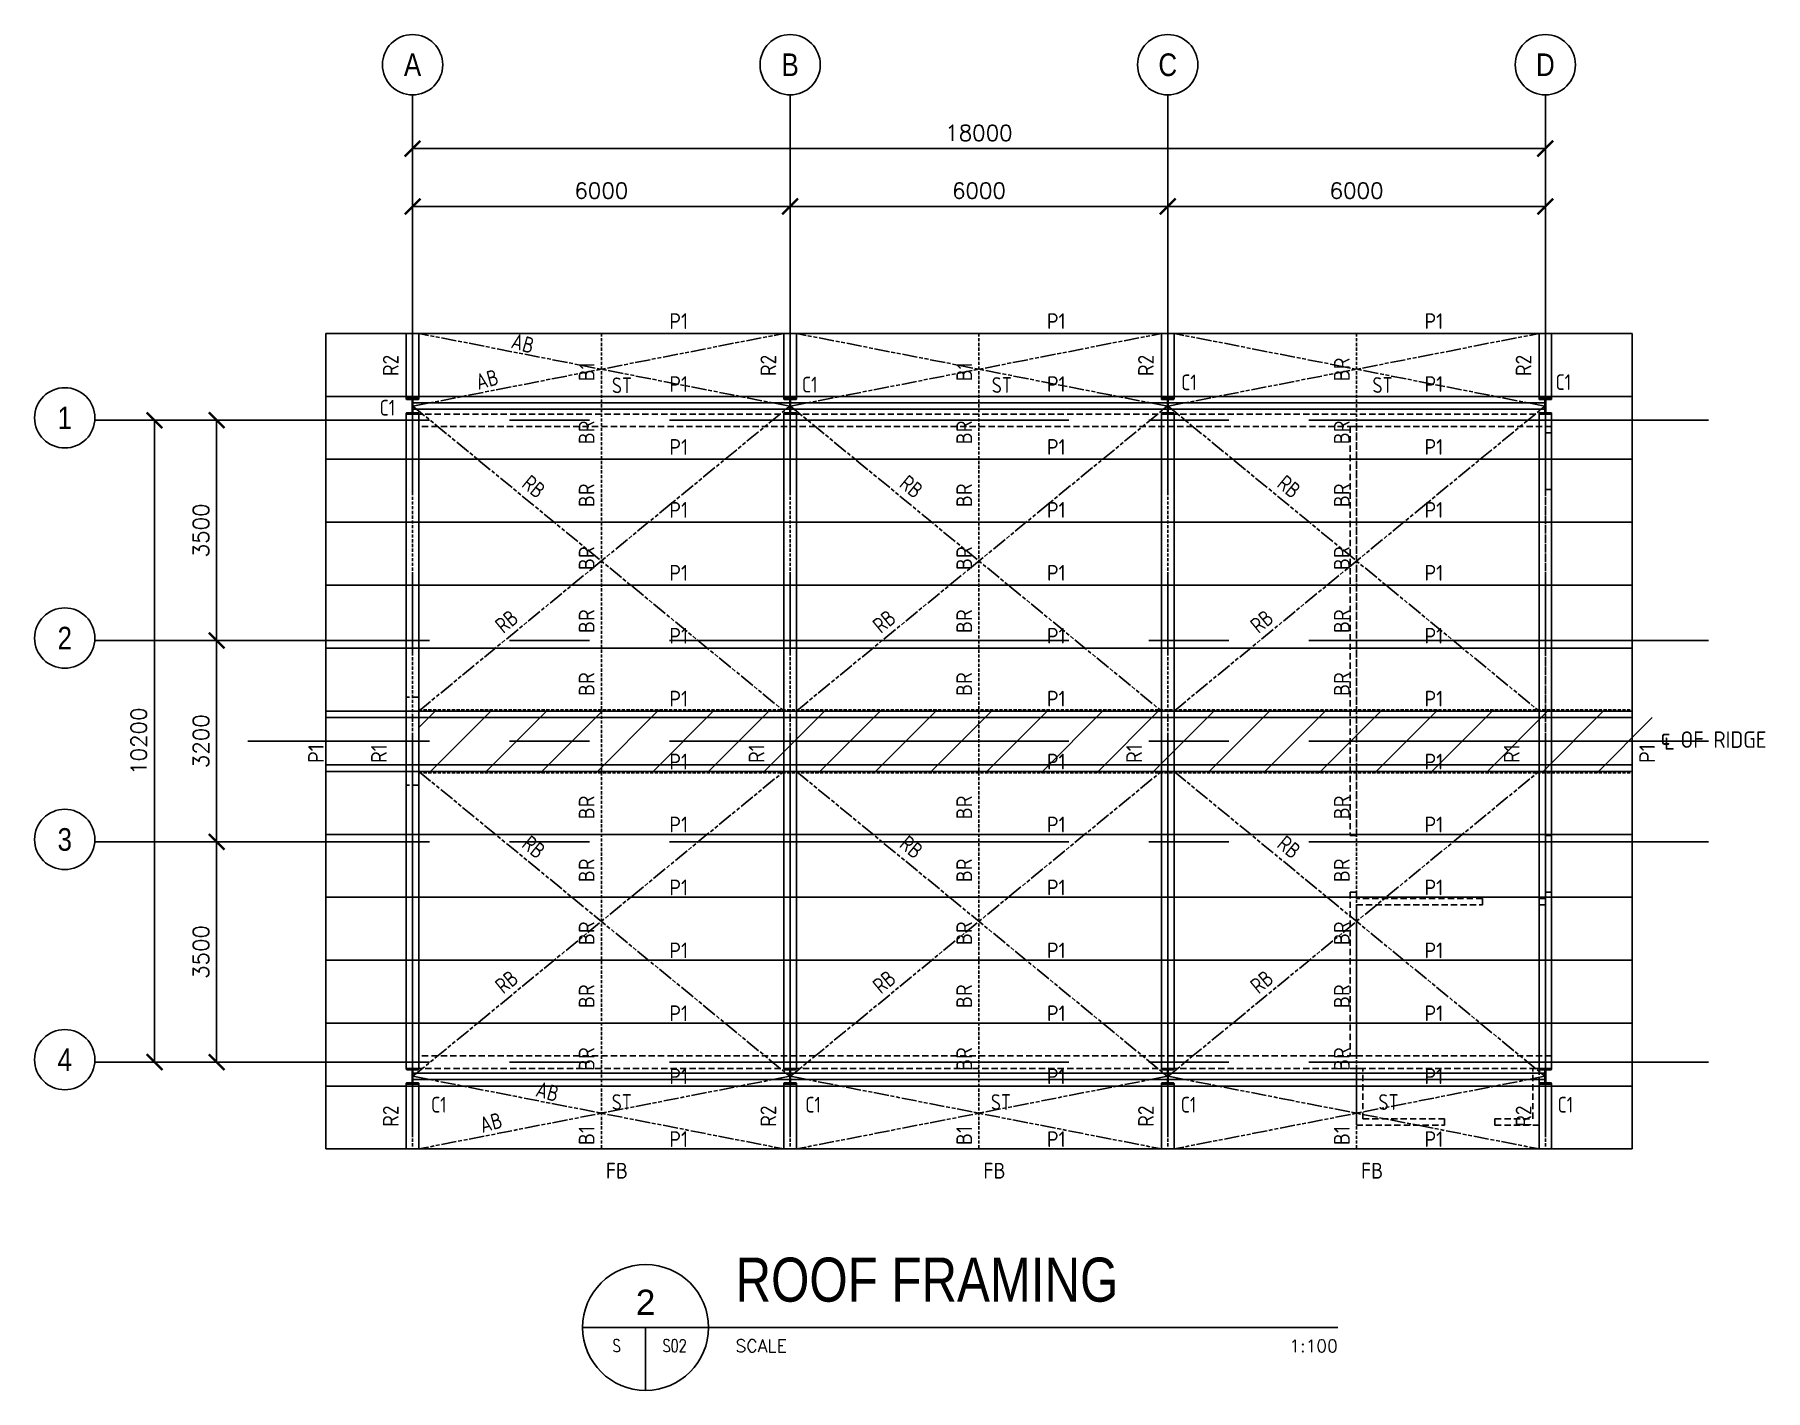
# Model space of a CAD drawing. Header units: millimetres. Extents: x -427046 to -302732, y -48485 to 25407.
# Drawn here: x -383162 to -355661, y 3775 to 25321 of the extents above; entities that cross this region are included whole.
import ezdxf
from ezdxf.enums import TextEntityAlignment as Align

# ---------------------------------------------------------------- set-up
doc = ezdxf.new("R2010")
doc.units = ezdxf.units.MM
doc.header["$LTSCALE"] = 200
doc.header["$MEASUREMENT"] = 0
for name, pattern in [('ACAD_ISO09W100', [45, 24, -3, 6, -3, 6, -3]), ('CONTINOUS', [0]), ('HIDDEN', [0.375, 0.25, -0.125]), ('X-Grid-Warehouse$0$CENTER', [50.8, 31.75, -6.35, 6.35, -6.35])]:
    doc.linetypes.add(name, pattern=pattern)
for name, color, linetype in [('1201S pln footng GFL$0$02TX0100---', 2, 'Continuous'), ('A-DETL-02', 4, 'HIDDEN'), ('A-TITL', 2, 'Continuous'), ('A-TITL-TEXT', 3, 'Continuous'), ('A-TITL-TEXT-03', 3, 'Continuous'), ('A-TXT', 2, 'Continuous'), ('A-WALL', 8, 'Continuous'), ('X-Grid-Warehouse$0$7-9$0$A-GRID-BBLE', 9, 'Continuous'), ('X-Grid-Warehouse$0$A-ANNO-DIMS', 1, 'Continuous'), ('X-Grid-Warehouse$0$A-COLS', 5, 'Continuous'), ('X-Grid-Warehouse$0$A-GRID', 9, 'X-Grid-Warehouse$0$CENTER')]:
    doc.layers.add(name, color=color, linetype=linetype)
doc.styles.add('1201S pln footng', font='isocp.shx')
doc.styles.add('RC-ANNO-AR-W080', font='arial.ttf', dxfattribs={"width": 0.8})
doc.styles.add('RC-ANNO-AR-W100', font='arial.ttf')
doc.styles.add('RC-ANNO-SI-W075', font='simplex.shx', dxfattribs={"width": 0.75})
doc.styles.add('RC-ANNO-SI-W100', font='simplex.shx')
doc.styles.add('ST-ISOCP', font='isocp.shx')
doc.styles.add('X-Grid-Warehouse$0$7-9$0$12TH FLOOR COL$0$GRID', font='ARIALN.TTF')
doc.styles.add('X-Grid-Warehouse$0$RC-ANNO-RO-W100', font='romans.shx')
doc.dimstyles.new('X-Grid-Warehouse$0$RC-DIMS-0100', dxfattribs={"dimscale": 100, "dimtxt": 2.5, "dimasz": 2.5, "dimexe": 1.25, "dimexo": 0.625, "dimgap": 1.25, "dimtad": 1, "dimdec": 0, "dimdsep": 46, "dimtxsty": 'X-Grid-Warehouse$0$RC-ANNO-RO-W100', "dimblk": 'X-Grid-Warehouse$0$_ARCHTICK', "dimcen": 2.5, "dimclrd": 1, "dimclre": 1, "dimclrt": 2, "dimadec": 0, "dimazin": 0, "dimtfac": 1, "dimtdec": 0, "dimtmove": 0, "dimatfit": 3, "dimldrblk": 'X-Grid-Warehouse$0$_None', "dimfxl": 0, "dimtzin": 0, "dimlwd": -1, "dimarcsym": 0})

# ---------------------------------------------------------------- blocks, each defined once
blk = doc.blocks.new('X-Grid-Warehouse$0$_ARCHTICK')
at = {"color": 0, "linetype": 'ByBlock', "const_width": 0.15}
blk.add_lwpolyline([(-0.5, -0.5), (0.5, 0.5)], dxfattribs=at)
blk = doc.blocks.new('*D41')
at = {"layer": 'defpoints', "color": 0}
for p in [(-377157, 24363), (-371157, 24363), (-371157, 22590)]:
    blk.add_point(p, dxfattribs=at)
at = {"layer": 'X-Grid-Warehouse$0$A-ANNO-DIMS', "color": 1, "lineweight": -2}
for p, q in [((-377157, 24301), (-377157, 22465)), ((-371157, 24301), (-371157, 22465))]:
    blk.add_line(p, q, dxfattribs=at)
at = {"layer": 'X-Grid-Warehouse$0$A-ANNO-DIMS', "color": 1}
blk.add_line((-377157, 22590), (-371157, 22590), dxfattribs=at)
at = {"layer": 'X-Grid-Warehouse$0$A-ANNO-DIMS', "color": 1, "xscale": 250, "yscale": 250, "zscale": 250, "rotation": 180}
blk.add_blockref('X-Grid-Warehouse$0$_ARCHTICK', (-377157, 22590), dxfattribs=at)
at = {"layer": 'X-Grid-Warehouse$0$A-ANNO-DIMS', "color": 1, "xscale": 250, "yscale": 250, "zscale": 250}
blk.add_blockref('X-Grid-Warehouse$0$_ARCHTICK', (-371157, 22590), dxfattribs=at)
at = {"layer": 'X-Grid-Warehouse$0$A-ANNO-DIMS', "color": 2, "insert": (-374157, 22840), "char_height": 250, "attachment_point": 5, "style": 'X-Grid-Warehouse$0$RC-ANNO-RO-W100'}
blk.add_mtext('6000', dxfattribs=at)
blk = doc.blocks.new('X-Grid-Warehouse$0$_None')
blk = doc.blocks.new('*D42')
at = {"layer": 'defpoints', "color": 0}
for p in [(-371157, 24363), (-365157, 24363), (-365157, 22590)]:
    blk.add_point(p, dxfattribs=at)
at = {"layer": 'X-Grid-Warehouse$0$A-ANNO-DIMS', "color": 1, "lineweight": -2}
for p, q in [((-371157, 24301), (-371157, 22465)), ((-365157, 24301), (-365157, 22465))]:
    blk.add_line(p, q, dxfattribs=at)
at = {"layer": 'X-Grid-Warehouse$0$A-ANNO-DIMS', "color": 1}
blk.add_line((-371157, 22590), (-365157, 22590), dxfattribs=at)
at = {"layer": 'X-Grid-Warehouse$0$A-ANNO-DIMS', "color": 1, "xscale": 250, "yscale": 250, "zscale": 250, "rotation": 180}
blk.add_blockref('X-Grid-Warehouse$0$_ARCHTICK', (-371157, 22590), dxfattribs=at)
at = {"layer": 'X-Grid-Warehouse$0$A-ANNO-DIMS', "color": 1, "xscale": 250, "yscale": 250, "zscale": 250}
blk.add_blockref('X-Grid-Warehouse$0$_ARCHTICK', (-365157, 22590), dxfattribs=at)
at = {"layer": 'X-Grid-Warehouse$0$A-ANNO-DIMS', "color": 2, "insert": (-368157, 22840), "char_height": 250, "attachment_point": 5, "style": 'X-Grid-Warehouse$0$RC-ANNO-RO-W100'}
blk.add_mtext('6000', dxfattribs=at)
blk = doc.blocks.new('*D43')
at = {"layer": 'defpoints', "color": 0}
for p in [(-377157, 24363), (-359157, 24363), (-359157, 23509)]:
    blk.add_point(p, dxfattribs=at)
at = {"layer": 'X-Grid-Warehouse$0$A-ANNO-DIMS', "color": 1, "lineweight": -2}
for p, q in [((-377157, 24301), (-377157, 23384)), ((-359157, 24301), (-359157, 23384))]:
    blk.add_line(p, q, dxfattribs=at)
at = {"layer": 'X-Grid-Warehouse$0$A-ANNO-DIMS', "color": 1}
blk.add_line((-377157, 23509), (-359157, 23509), dxfattribs=at)
at = {"layer": 'X-Grid-Warehouse$0$A-ANNO-DIMS', "color": 1, "xscale": 250, "yscale": 250, "zscale": 250, "rotation": 180}
blk.add_blockref('X-Grid-Warehouse$0$_ARCHTICK', (-377157, 23509), dxfattribs=at)
at = {"layer": 'X-Grid-Warehouse$0$A-ANNO-DIMS', "color": 1, "xscale": 250, "yscale": 250, "zscale": 250}
blk.add_blockref('X-Grid-Warehouse$0$_ARCHTICK', (-359157, 23509), dxfattribs=at)
at = {"layer": 'X-Grid-Warehouse$0$A-ANNO-DIMS', "color": 2, "insert": (-368157, 23759), "char_height": 250, "attachment_point": 5, "style": 'X-Grid-Warehouse$0$RC-ANNO-RO-W100'}
blk.add_mtext('18000', dxfattribs=at)
blk = doc.blocks.new('X-Grid-Warehouse$0$7-9$0$12TH FLOOR COL$0$GRID MODULE')
at = {"color": 8, "linetype": 'Continuous'}
blk.add_circle((0, 0), 600, dxfattribs=at)
at = {"color": 6, "style": 'X-Grid-Warehouse$0$7-9$0$12TH FLOOR COL$0$GRID'}
blk.add_attdef('GRID_TEXT_VERTICAL', text='', height=450, dxfattribs=at).set_placement((0, 0), align=Align.MIDDLE_CENTER)
blk = doc.blocks.new('*D46')
at = {"layer": 'defpoints', "color": 0}
for p in [(-382204, 19192), (-382204, 15692), (-380270, 15692)]:
    blk.add_point(p, dxfattribs=at)
at = {"layer": 'X-Grid-Warehouse$0$A-ANNO-DIMS', "color": 1, "lineweight": -2}
for p, q in [((-382142, 19192), (-380145, 19192)), ((-382142, 15692), (-380145, 15692))]:
    blk.add_line(p, q, dxfattribs=at)
at = {"layer": 'X-Grid-Warehouse$0$A-ANNO-DIMS', "color": 1}
blk.add_line((-380270, 19192), (-380270, 15692), dxfattribs=at)
at = {"layer": 'X-Grid-Warehouse$0$A-ANNO-DIMS', "color": 1, "xscale": 250, "yscale": 250, "zscale": 250}
for p, rotation in [((-380270, 19192), 90), ((-380270, 15692), 270)]:
    blk.add_blockref('X-Grid-Warehouse$0$_ARCHTICK', p, dxfattribs=dict(at, rotation=rotation))
at = {"layer": 'X-Grid-Warehouse$0$A-ANNO-DIMS', "color": 2, "insert": (-380520, 17442), "char_height": 250, "attachment_point": 5, "rotation": 90, "style": 'X-Grid-Warehouse$0$RC-ANNO-RO-W100'}
blk.add_mtext('3500', dxfattribs=at)
blk = doc.blocks.new('*D44')
at = {"layer": 'defpoints', "color": 0}
for p in [(-382204, 15692), (-380270, 15692), (-382204, 12492)]:
    blk.add_point(p, dxfattribs=at)
at = {"layer": 'X-Grid-Warehouse$0$A-ANNO-DIMS', "color": 1, "lineweight": -2}
for p, q in [((-382142, 15692), (-380145, 15692)), ((-382142, 12492), (-380145, 12492))]:
    blk.add_line(p, q, dxfattribs=at)
at = {"layer": 'X-Grid-Warehouse$0$A-ANNO-DIMS', "color": 1}
blk.add_line((-380270, 12492), (-380270, 15692), dxfattribs=at)
at = {"layer": 'X-Grid-Warehouse$0$A-ANNO-DIMS', "color": 1, "xscale": 250, "yscale": 250, "zscale": 250}
for p, rotation in [((-380270, 15692), 90), ((-380270, 12492), 270)]:
    blk.add_blockref('X-Grid-Warehouse$0$_ARCHTICK', p, dxfattribs=dict(at, rotation=rotation))
at = {"layer": 'X-Grid-Warehouse$0$A-ANNO-DIMS', "color": 2, "insert": (-380520, 14092), "char_height": 250, "attachment_point": 5, "rotation": 90, "style": 'X-Grid-Warehouse$0$RC-ANNO-RO-W100'}
blk.add_mtext('3200', dxfattribs=at)
blk = doc.blocks.new('*D45')
at = {"layer": 'defpoints', "color": 0}
for p in [(-382204, 19192), (-381257, 19192), (-382204, 8992)]:
    blk.add_point(p, dxfattribs=at)
at = {"layer": 'X-Grid-Warehouse$0$A-ANNO-DIMS', "color": 1, "lineweight": -2}
for p, q in [((-382142, 19192), (-381132, 19192)), ((-382142, 8992), (-381132, 8992))]:
    blk.add_line(p, q, dxfattribs=at)
at = {"layer": 'X-Grid-Warehouse$0$A-ANNO-DIMS', "color": 1}
blk.add_line((-381257, 8992), (-381257, 19192), dxfattribs=at)
at = {"layer": 'X-Grid-Warehouse$0$A-ANNO-DIMS', "color": 1, "xscale": 250, "yscale": 250, "zscale": 250}
for p, rotation in [((-381257, 19192), 90), ((-381257, 8992), 270)]:
    blk.add_blockref('X-Grid-Warehouse$0$_ARCHTICK', p, dxfattribs=dict(at, rotation=rotation))
at = {"layer": 'X-Grid-Warehouse$0$A-ANNO-DIMS', "color": 2, "insert": (-381507, 14092), "char_height": 250, "attachment_point": 5, "rotation": 90, "style": 'X-Grid-Warehouse$0$RC-ANNO-RO-W100'}
blk.add_mtext('10200', dxfattribs=at)
blk = doc.blocks.new('*D39')
at = {"layer": 'defpoints', "color": 0}
for p in [(-365157, 24363), (-359157, 24363), (-365157, 22590)]:
    blk.add_point(p, dxfattribs=at)
at = {"layer": 'X-Grid-Warehouse$0$A-ANNO-DIMS', "color": 1, "lineweight": -2}
for p, q in [((-365157, 24301), (-365157, 22465)), ((-359157, 24301), (-359157, 22465))]:
    blk.add_line(p, q, dxfattribs=at)
at = {"layer": 'X-Grid-Warehouse$0$A-ANNO-DIMS', "color": 1}
blk.add_line((-359157, 22590), (-365157, 22590), dxfattribs=at)
at = {"layer": 'X-Grid-Warehouse$0$A-ANNO-DIMS', "color": 1, "xscale": 250, "yscale": 250, "zscale": 250, "rotation": 180}
blk.add_blockref('X-Grid-Warehouse$0$_ARCHTICK', (-365157, 22590), dxfattribs=at)
at = {"layer": 'X-Grid-Warehouse$0$A-ANNO-DIMS', "color": 1, "xscale": 250, "yscale": 250, "zscale": 250}
blk.add_blockref('X-Grid-Warehouse$0$_ARCHTICK', (-359157, 22590), dxfattribs=at)
at = {"layer": 'X-Grid-Warehouse$0$A-ANNO-DIMS', "color": 2, "insert": (-362157, 22840), "char_height": 250, "attachment_point": 5, "style": 'X-Grid-Warehouse$0$RC-ANNO-RO-W100'}
blk.add_mtext('6000', dxfattribs=at)
blk = doc.blocks.new('*D40')
at = {"layer": 'defpoints', "color": 0}
for p in [(-382204, 12492), (-382204, 8992), (-380270, 8992)]:
    blk.add_point(p, dxfattribs=at)
at = {"layer": 'X-Grid-Warehouse$0$A-ANNO-DIMS', "color": 1, "lineweight": -2}
for p, q in [((-382142, 12492), (-380145, 12492)), ((-382142, 8992), (-380145, 8992))]:
    blk.add_line(p, q, dxfattribs=at)
at = {"layer": 'X-Grid-Warehouse$0$A-ANNO-DIMS', "color": 1}
blk.add_line((-380270, 12492), (-380270, 8992), dxfattribs=at)
at = {"layer": 'X-Grid-Warehouse$0$A-ANNO-DIMS', "color": 1, "xscale": 250, "yscale": 250, "zscale": 250}
for p, rotation in [((-380270, 12492), 90), ((-380270, 8992), 270)]:
    blk.add_blockref('X-Grid-Warehouse$0$_ARCHTICK', p, dxfattribs=dict(at, rotation=rotation))
at = {"layer": 'X-Grid-Warehouse$0$A-ANNO-DIMS', "color": 2, "insert": (-380520, 10742), "char_height": 250, "attachment_point": 5, "rotation": 90, "style": 'X-Grid-Warehouse$0$RC-ANNO-RO-W100'}
blk.add_mtext('3500', dxfattribs=at)
blk = doc.blocks.new('ANNO-DWGTTL-0001-01')
at = {"color": 1}
for p, q in [((-10, 0), (110, 0)), ((0, 0), (0, -10))]:
    blk.add_line(p, q, dxfattribs=at)
at = {"layer": 'A-TITL'}
blk.add_circle((0, 0), 10, dxfattribs=at)
at = {"color": 3, "style": 'RC-ANNO-SI-W075', "width": 0.75}
for tag, p in [('SOURCE_SHEET_NO', (-4.61, -2.89)), ('DRAWING_SHEET_NO', (4.61, -2.89))]:
    blk.add_attdef(tag, text='', height=2, dxfattribs=at).set_placement(p, align=Align.MIDDLE_CENTER)
at = {"layer": 'A-TITL-TEXT', "color": 3, "insert": (14.29, -1.92), "char_height": 2, "width": 13.6957, "attachment_point": 1, "style": 'RC-ANNO-SI-W100'}
blk.add_mtext('SCALE', dxfattribs=at)
at = {"layer": 'A-TITL-TEXT', "style": 'RC-ANNO-AR-W080', "width": 0.8}
blk.add_attdef('DRAWING_TITLE', text='', height=7, dxfattribs=at).set_placement((14.29, 2), align=Align.BOTTOM_LEFT)
at = {"layer": 'A-TITL-TEXT', "style": 'RC-ANNO-AR-W100'}
blk.add_attdef('DRAWING_NO', text='', height=4, dxfattribs=at).set_placement((0, 4), align=Align.MIDDLE_CENTER)
at = {"layer": 'A-TITL-TEXT', "color": 3, "style": 'RC-ANNO-SI-W100'}
blk.add_attdef('DRAWING_SCALE', text='', height=2, dxfattribs=at).set_placement((110, -4.54), align=Align.BOTTOM_RIGHT)

msp = doc.modelspace()

# ---------------------------------------------------------------- hatches: boundary and pattern name
at = {"layer": 'A-WALL', "linetype": 'HIDDEN'}
h = msp.add_hatch(dxfattribs=at)
h.set_pattern_fill('ANSI31', color=256, scale=5000)
h.set_pattern_definition([(45, (49184.23, 308854.4), (-441.94174, 441.94174), [])])
h.paths.add_polyline_path([(-357457, 13592), (-357457, 14592), (-377057, 14592), (-377057, 13592)])

# ---------------------------------------------------------------- linework, layer by layer
at = {"color": 2}
for p, q in [((-378537, 20572), (-357777, 20572)), ((-378537, 20572), (-378537, 7612)), ((-357777, 20572), (-357777, 7612)), ((-378537, 19572), (-357777, 19572)), ((-378537, 18572), (-357777, 18572)), ((-378537, 17572), (-357777, 17572)), ((-378537, 15572), (-357777, 15572)), ((-378537, 14572), (-357777, 14572)), ((-378537, 14467), (-357777, 14467)), ((-378537, 13717), (-357777, 13717)), ((-378537, 13612), (-357777, 13612)), ((-378537, 12612), (-357777, 12612)), ((-378537, 11612), (-357777, 11612)), ((-378537, 10612), (-357777, 10612)), ((-378537, 9612), (-357777, 9612)), ((-378537, 8612), (-357777, 8612)), ((-378537, 7612), (-357777, 7612))]:
    msp.add_line(p, q, dxfattribs=at)
at = {"color": 6, "linetype": 'ACAD_ISO09W100', "ltscale": 0.05}
for p, q in [((-377151, 19417), (-371257, 20572)), ((-371163, 19417), (-377057, 20572)), ((-371151, 19417), (-365257, 20572)), ((-365163, 19417), (-371057, 20572)), ((-365151, 19417), (-359257, 20572)), ((-359163, 19417), (-365057, 20572)), ((-377151, 19417), (-371257, 14572)), ((-377057, 14572), (-371163, 19417)), ((-371151, 19417), (-365257, 14572)), ((-371057, 14572), (-365163, 19417)), ((-365151, 19417), (-359257, 14572)), ((-365057, 14572), (-359163, 19417)), ((-377151, 8767), (-371257, 13612)), ((-377057, 13612), (-371163, 8767)), ((-371151, 8767), (-365257, 13612)), ((-371057, 13612), (-365163, 8767)), ((-365151, 8767), (-359257, 13612)), ((-365057, 13612), (-359163, 8767)), ((-377151, 8767), (-371257, 7612)), ((-371163, 8767), (-377057, 7612)), ((-371151, 8767), (-365257, 7612)), ((-365163, 8767), (-371057, 7612)), ((-365151, 8767), (-359257, 7612)), ((-359163, 8767), (-365057, 7612))]:
    msp.add_line(p, q, dxfattribs=at)
at = {"layer": '1201S pln footng GFL$0$02TX0100---'}
msp.add_line((-378537, 16572), (-357777, 16572), dxfattribs=at)
at = {"layer": 'A-DETL-02', "color": 1, "linetype": 'HIDDEN'}
for p, q in [((-377157, 19542), (-377157, 20572)), ((-374157, 20572), (-374157, 7612)), ((-368157, 20572), (-368157, 7612)), ((-362157, 20572), (-362157, 7612)), ((-377157, 19252), (-377157, 7612)), ((-371157, 19252), (-371157, 7612)), ((-365157, 19252), (-365157, 7612)), ((-359157, 19252), (-359157, 7612)), ((-377057, 14592), (-357777, 14592)), ((-377057, 13592), (-357777, 13592))]:
    msp.add_line(p, q, dxfattribs=at)
at = {"layer": 'A-DETL-02', "linetype": 'CONTINOUS'}
for points in [[(-377257, 20572), (-377057, 20572), (-377057, 19542), (-377257, 19542)], [(-371257, 20572), (-371057, 20572), (-371057, 19542), (-371257, 19542)], [(-365257, 20572), (-365057, 20572), (-365057, 19542), (-365257, 19542)], [(-359257, 20572), (-359057, 20572), (-359057, 19542), (-359257, 19542)], [(-377151, 19367), (-371163, 19367), (-371163, 19467), (-377151, 19467)], [(-365163, 19367), (-371151, 19367), (-371151, 19467), (-365163, 19467)], [(-365151, 19367), (-359163, 19367), (-359163, 19467), (-365151, 19467)], [(-377151, 8817), (-371163, 8817), (-371163, 8717), (-377151, 8717)], [(-365163, 8817), (-371151, 8817), (-371151, 8717), (-365163, 8717)], [(-365151, 8817), (-359163, 8817), (-359163, 8717), (-365151, 8717)], [(-377257, 7612), (-377057, 7612), (-377057, 8642), (-377257, 8642)], [(-371257, 7612), (-371057, 7612), (-371057, 8642), (-371257, 8642)], [(-365257, 7612), (-365057, 7612), (-365057, 8642), (-365257, 8642)], [(-359257, 7612), (-359057, 7612), (-359057, 8642), (-359257, 8642)]]:
    msp.add_lwpolyline(points, close=True, dxfattribs=at)
at = {"layer": 'A-DETL-02', "color": 4, "linetype": 'CONTINOUS'}
for points in [[(-377257, 8892), (-377057, 8892), (-377057, 19292), (-377257, 19292)], [(-371257, 8892), (-371057, 8892), (-371057, 19292), (-371257, 19292)], [(-365257, 8892), (-365057, 8892), (-365057, 19292), (-365257, 19292)], [(-359257, 8892), (-359057, 8892), (-359057, 19292), (-359257, 19292)]]:
    msp.add_lwpolyline(points, close=True, dxfattribs=at)
at = {"layer": 'A-WALL', "linetype": 'HIDDEN', "ltscale": 2}
for points in [[(-377257, 19292), (-359057, 19292), (-359057, 19092), (-377057, 19092), (-377057, 14792), (-377257, 14792)], [(-362157, 19092), (-362257, 19092), (-362257, 12592), (-362157, 12592)], [(-359057, 18092), (-359157, 18092), (-359157, 12592), (-359057, 12592)], [(-377257, 8892), (-359057, 8892), (-359057, 9092), (-377057, 9092), (-377057, 13392), (-377257, 13392)], [(-362157, 11692), (-362257, 11692), (-362257, 9092), (-362157, 9092), (-362157, 11492), (-360157, 11492), (-360157, 11592), (-362157, 11592)], [(-359057, 11692), (-359157, 11692), (-359157, 11592), (-359257, 11592), (-359257, 11492), (-359157, 11492), (-359157, 9092), (-359057, 9092)], [(-360757, 8092), (-362057, 8092), (-362057, 8892), (-362157, 8892), (-362157, 7992), (-360757, 7992)], [(-359257, 7992), (-359957, 7992), (-359957, 8092), (-359357, 8092), (-359357, 8892), (-359257, 8892)]]:
    msp.add_lwpolyline(points, close=True, dxfattribs=at)
at = {"layer": 'A-WALL'}
msp.add_lwpolyline([(-359057, 19092), (-359157, 19092), (-359157, 18992), (-359057, 18992)], close=True, dxfattribs=at)
at = {"layer": 'X-Grid-Warehouse$0$A-COLS', "ltscale": 0.005}
for points in [[(-377157, 19292), (-377257, 19292), (-377257, 19302, -0.4142136), (-377247, 19312), (-377218.1, 19312), (-377172, 19312, 0.2049774), (-377163, 19322), (-377163, 19392), (-377163, 19512, 0.2049774), (-377172, 19522), (-377218.1, 19522), (-377247, 19522, -0.4142136), (-377257, 19532), (-377257, 19542), (-377157, 19542), (-377057, 19542), (-377057, 19532, -0.4142136), (-377067, 19522), (-377095.9, 19522), (-377142, 19522, 0.2049774), (-377151, 19512), (-377151, 19392), (-377151, 19322, 0.2049774), (-377142, 19312), (-377095.9, 19312), (-377067, 19312, -0.4142136), (-377057, 19302), (-377057, 19292)], [(-371157, 19292), (-371257, 19292), (-371257, 19302, -0.4142136), (-371247, 19312), (-371218.1, 19312), (-371172, 19312, 0.2049774), (-371163, 19322), (-371163, 19392), (-371163, 19512, 0.2049774), (-371172, 19522), (-371218.1, 19522), (-371247, 19522, -0.4142136), (-371257, 19532), (-371257, 19542), (-371157, 19542), (-371057, 19542), (-371057, 19532, -0.4142136), (-371067, 19522), (-371095.9, 19522), (-371142, 19522, 0.2049774), (-371151, 19512), (-371151, 19392), (-371151, 19322, 0.2049774), (-371142, 19312), (-371095.9, 19312), (-371067, 19312, -0.4142136), (-371057, 19302), (-371057, 19292)], [(-365157, 19292), (-365257, 19292), (-365257, 19302, -0.4142136), (-365247, 19312), (-365218.1, 19312), (-365172, 19312, 0.2049774), (-365163, 19322), (-365163, 19392), (-365163, 19512, 0.2049774), (-365172, 19522), (-365218.1, 19522), (-365247, 19522, -0.4142136), (-365257, 19532), (-365257, 19542), (-365157, 19542), (-365057, 19542), (-365057, 19532, -0.4142136), (-365067, 19522), (-365095.9, 19522), (-365142, 19522, 0.2049774), (-365151, 19512), (-365151, 19392), (-365151, 19322, 0.2049774), (-365142, 19312), (-365095.9, 19312), (-365067, 19312, -0.4142136), (-365057, 19302), (-365057, 19292)], [(-359157, 19292), (-359257, 19292), (-359257, 19302, -0.4142136), (-359247, 19312), (-359218.1, 19312), (-359172, 19312, 0.2049774), (-359163, 19322), (-359163, 19392), (-359163, 19512, 0.2049774), (-359172, 19522), (-359218.1, 19522), (-359247, 19522, -0.4142136), (-359257, 19532), (-359257, 19542), (-359157, 19542), (-359057, 19542), (-359057, 19532, -0.4142136), (-359067, 19522), (-359095.9, 19522), (-359142, 19522, 0.2049774), (-359151, 19512), (-359151, 19392), (-359151, 19322, 0.2049774), (-359142, 19312), (-359095.9, 19312), (-359067, 19312, -0.4142136), (-359057, 19302), (-359057, 19292)], [(-377157, 8892), (-377257, 8892), (-377257, 8882, 0.4142136), (-377247, 8872), (-377218.1, 8872), (-377172, 8872, -0.2049774), (-377163, 8862), (-377163, 8792), (-377163, 8672, -0.2049774), (-377172, 8662), (-377218.1, 8662), (-377247, 8662, 0.4142136), (-377257, 8652), (-377257, 8642), (-377157, 8642), (-377057, 8642), (-377057, 8652, 0.4142136), (-377067, 8662), (-377095.9, 8662), (-377142, 8662, -0.2049774), (-377151, 8672), (-377151, 8792), (-377151, 8862, -0.2049774), (-377142, 8872), (-377095.9, 8872), (-377067, 8872, 0.4142136), (-377057, 8882), (-377057, 8892)], [(-371157, 8892), (-371257, 8892), (-371257, 8882, 0.4142136), (-371247, 8872), (-371218.1, 8872), (-371172, 8872, -0.2049774), (-371163, 8862), (-371163, 8792), (-371163, 8672, -0.2049774), (-371172, 8662), (-371218.1, 8662), (-371247, 8662, 0.4142136), (-371257, 8652), (-371257, 8642), (-371157, 8642), (-371057, 8642), (-371057, 8652, 0.4142136), (-371067, 8662), (-371095.9, 8662), (-371142, 8662, -0.2049774), (-371151, 8672), (-371151, 8792), (-371151, 8862, -0.2049774), (-371142, 8872), (-371095.9, 8872), (-371067, 8872, 0.4142136), (-371057, 8882), (-371057, 8892)], [(-365157, 8892), (-365257, 8892), (-365257, 8882, 0.4142136), (-365247, 8872), (-365218.1, 8872), (-365172, 8872, -0.2049774), (-365163, 8862), (-365163, 8792), (-365163, 8672, -0.2049774), (-365172, 8662), (-365218.1, 8662), (-365247, 8662, 0.4142136), (-365257, 8652), (-365257, 8642), (-365157, 8642), (-365057, 8642), (-365057, 8652, 0.4142136), (-365067, 8662), (-365095.9, 8662), (-365142, 8662, -0.2049774), (-365151, 8672), (-365151, 8792), (-365151, 8862, -0.2049774), (-365142, 8872), (-365095.9, 8872), (-365067, 8872, 0.4142136), (-365057, 8882), (-365057, 8892)], [(-359157, 8892), (-359257, 8892), (-359257, 8882, 0.4142136), (-359247, 8872), (-359218.1, 8872), (-359172, 8872, -0.2049774), (-359163, 8862), (-359163, 8792), (-359163, 8672, -0.2049774), (-359172, 8662), (-359218.1, 8662), (-359247, 8662, 0.4142136), (-359257, 8652), (-359257, 8642), (-359157, 8642), (-359057, 8642), (-359057, 8652, 0.4142136), (-359067, 8662), (-359095.9, 8662), (-359142, 8662, -0.2049774), (-359151, 8672), (-359151, 8792), (-359151, 8862, -0.2049774), (-359142, 8872), (-359095.9, 8872), (-359067, 8872, 0.4142136), (-359057, 8882), (-359057, 8892)]]:
    msp.add_lwpolyline(points, format="xyb", close=True, dxfattribs=at)
at = {"layer": 'X-Grid-Warehouse$0$A-GRID', "color": 8}
for p, q in [((-377157, 24363.3), (-377157, 7298.9)), ((-371157, 24363.3), (-371157, 7298.9)), ((-365157, 24363.3), (-365157, 7298.9)), ((-359157, 24363.3), (-359157, 7298.9)), ((-356566.3, 19192), (-382204.4, 19192)), ((-356566.3, 15692), (-382204.4, 15692)), ((-356566.3, 14092), (-379773.2, 14092)), ((-356566.3, 12492), (-382204.4, 12492)), ((-356566.3, 8992), (-382204.4, 8992))]:
    msp.add_line(p, q, dxfattribs=at)

# ---------------------------------------------------------------- block references
at = {"layer": 'A-TITL-TEXT-03', "xscale": 100, "yscale": 100, "zscale": 100}
msp.add_blockref('ANNO-DWGTTL-0001-01', (-373453.9, 4775.3), dxfattribs=at).add_auto_attribs({'DRAWING_TITLE': 'ROOF FRAMING', 'DRAWING_SCALE': '1:100', 'DRAWING_NO': '2', 'SOURCE_SHEET_NO': 'S', 'DRAWING_SHEET_NO': 'S02'})
at = {"layer": 'X-Grid-Warehouse$0$7-9$0$A-GRID-BBLE', "xscale": 0.7982921655551336, "yscale": 0.7982921655551336, "zscale": 0.7982921655551336}
for p, values in [((-377157, 24842.3), {'GRID_TEXT_VERTICAL': 'A'}), ((-371157, 24842.3), {'GRID_TEXT_VERTICAL': 'B'}), ((-365157, 24842.3), {'GRID_TEXT_VERTICAL': 'C'}), ((-359157, 24842.3), {'GRID_TEXT_VERTICAL': 'D'}), ((-382683.4, 19230.9), {'GRID_TEXT_VERTICAL': '1'}), ((-382683.4, 15730.9), {'GRID_TEXT_VERTICAL': '2'}), ((-382683.4, 12530.9), {'GRID_TEXT_VERTICAL': '3'}), ((-382683.4, 9030.9), {'GRID_TEXT_VERTICAL': '4'})]:
    msp.add_blockref('X-Grid-Warehouse$0$7-9$0$12TH FLOOR COL$0$GRID MODULE', p, dxfattribs=at).add_auto_attribs(values)

# ---------------------------------------------------------------- texts
at = {"layer": '1201S pln footng GFL$0$02TX0100---', "style": '1201S pln footng'}
for s, p in [('P1', (-373076.6, 20643)), ('P1', (-367076.6, 20643)), ('P1', (-361076.6, 20643)), ('P1', (-373076.6, 19643)), ('P1', (-367076.6, 19643)), ('P1', (-361076.6, 19643)), ('P1', (-373076.6, 18643)), ('P1', (-367076.6, 18643)), ('P1', (-361076.6, 18643)), ('P1', (-373076.6, 17643)), ('P1', (-367076.6, 17643)), ('P1', (-361076.6, 17643)), ('P1', (-373076.6, 16643)), ('P1', (-367076.6, 16643)), ('P1', (-361076.6, 16643)), ('P1', (-373076.6, 15643)), ('P1', (-367076.6, 15643)), ('P1', (-361076.6, 15643)), ('P1', (-373076.6, 14643)), ('P1', (-367076.6, 14643)), ('P1', (-361076.6, 14643)), ('P1', (-373076.6, 13643)), ('P1', (-367076.6, 13643)), ('P1', (-361076.6, 13643)), ('P1', (-373076.6, 12643)), ('P1', (-367076.6, 12643)), ('P1', (-361076.6, 12643)), ('P1', (-373076.6, 11643)), ('P1', (-367076.6, 11643)), ('P1', (-361076.6, 11643)), ('P1', (-373076.6, 10643)), ('P1', (-367076.6, 10643)), ('P1', (-361076.6, 10643)), ('P1', (-373076.6, 9643)), ('P1', (-367076.6, 9643)), ('P1', (-361076.6, 9643)), ('P1', (-373076.6, 8643)), ('P1', (-367076.6, 8643)), ('P1', (-361076.6, 8643)), ('P1', (-373076.6, 7643)), ('P1', (-367076.6, 7643)), ('P1', (-361076.6, 7643)), ('FB', (-374085.6, 7140.8)), ('FB', (-368085.6, 7140.8)), ('FB', (-362085.6, 7140.8))]:
    msp.add_text(s, height=250, dxfattribs=at).set_placement(p)
for s, p in [('R2', (-377378.4, 19893.9)), ('B1', (-374266.1, 19811.4)), ('R2', (-371378.4, 19893.9)), ('B1', (-368266.1, 19811.4)), ('R2', (-365378.4, 19893.9)), ('BR', (-362266.1, 19811.4)), ('R2', (-359378.4, 19893.9)), ('BR', (-374266.1, 18811.4)), ('BR', (-368266.1, 18811.4)), ('BR', (-362266.1, 18811.4)), ('BR', (-374266.1, 17811.4)), ('BR', (-368266.1, 17811.4)), ('BR', (-362266.1, 17811.4)), ('BR', (-374266.1, 16811.4)), ('BR', (-368266.1, 16811.4)), ('BR', (-362266.1, 16811.4)), ('BR', (-374266.1, 15811.4)), ('BR', (-368266.1, 15811.4)), ('BR', (-362266.1, 15811.4)), ('BR', (-374266.1, 14811.4)), ('BR', (-368266.1, 14811.4)), ('BR', (-362266.1, 14811.4)), ('P1', (-378566.3, 13748.1)), ('R1', (-377566.1, 13745.9)), ('R1', (-371566.1, 13745.9)), ('R1', (-365566.1, 13745.9)), ('R1', (-359566.1, 13745.9)), ('P1', (-357414.4, 13748.1)), ('BR', (-374266.1, 12851.4)), ('BR', (-368266.1, 12851.4)), ('BR', (-362266.1, 12851.4)), ('BR', (-374266.1, 11851.4)), ('BR', (-368266.1, 11851.4)), ('BR', (-362266.1, 11851.4)), ('BR', (-374266.1, 10851.4)), ('BR', (-368266.1, 10851.4)), ('BR', (-362266.1, 10851.4)), ('BR', (-374266.1, 9851.4)), ('BR', (-368266.1, 9851.4)), ('BR', (-362266.1, 9851.4)), ('BR', (-374266.1, 8851.4)), ('BR', (-368266.1, 8851.4)), ('BR', (-362266.1, 8851.4)), ('R2', (-377378.4, 7963.9)), ('R2', (-371378.4, 7963.9)), ('R2', (-365378.4, 7963.9)), ('R2', (-359378.4, 7963.9)), ('B1', (-374266.1, 7674.1)), ('B1', (-368266.1, 7674.1)), ('B1', (-362266.1, 7674.1))]:
    msp.add_text(s, height=250, rotation=90, dxfattribs=at).set_placement(p)
at = {"layer": '1201S pln footng GFL$0$02TX0100---', "char_height": 250, "attachment_point": 1, "style": '1201S pln footng'}
for s, insert, rotation in [('{\\W0.9;AB}', (-375537.7, 20585.3), 343.91091), ('{\\W0.9;AB}', (-376178.3, 19914.4), 15.48149), ('{\\W0.9;RB}', (-375280.8, 18341.6), 320.57903), ('{\\W0.9;RB}', (-369280.8, 18341.6), 320.57903), ('{\\W0.9;RB}', (-363280.8, 18341.6), 320.57903), ('{\\W0.9;RB}', (-375872.1, 15984.4), 39.42097), ('{\\W0.9;RB}', (-369872.1, 15984.4), 39.42097), ('{\\W0.9;RB}', (-363872.1, 15984.4), 39.42097), ('{\\W0.9;RB}', (-375280.8, 12613.9), 320.57903), ('{\\W0.9;RB}', (-369280.8, 12613.9), 320.57903), ('{\\W0.9;RB}', (-363280.8, 12613.9), 320.57903), ('{\\W0.9;RB}', (-375872.1, 10256.7), 39.42097), ('{\\W0.9;RB}', (-369872.1, 10256.7), 39.42097), ('{\\W0.9;RB}', (-363872.1, 10256.7), 39.42097), ('{\\W0.9;AB}', (-375147.2, 8693.9), 343.91091), ('{\\W0.9;AB}', (-376116.4, 8105.4), 15.48149)]:
    msp.add_mtext_dynamic_manual_height_columns(s, width=2681.969, gutter_width=375, heights=[0], dxfattribs=dict(at, insert=insert, rotation=rotation))
for s, insert in [('{\\W0.9;ST}', (-373989.3, 19872.7)), ('{\\W0.9;C1}', (-370969, 19884)), ('{\\W0.9;ST}', (-367952.7, 19877.5)), ('{\\W0.9;C1}', (-364943.3, 19920.1)), ('{\\W0.9;ST}', (-361903.7, 19877.5)), ('{\\W0.9;C1}', (-358994.6, 19923.5)), ('{\\W0.9;C1}', (-377679.7, 19516.4)), ('{\\W0.9;C1}', (-376862.2, 8440.3)), ('{\\W0.9;ST}', (-373991.4, 8482.2)), ('{\\W0.9;C1}', (-370915.4, 8440.3)), ('{\\W0.9;ST}', (-367967.2, 8482.2)), ('{\\W0.9;C1}', (-364949.7, 8440.3)), ('{\\W0.9;ST}', (-361808.5, 8482.2)), ('{\\W0.9;C1}', (-358962.4, 8440.3))]:
    msp.add_mtext_dynamic_manual_height_columns(s, width=2681.969, gutter_width=375, heights=[0], dxfattribs=dict(at, insert=insert))
at = {"layer": 'A-TXT', "insert": (-357330.8, 14286.3), "char_height": 262.5, "attachment_point": 1, "style": 'ST-ISOCP'}
msp.add_mtext_dynamic_manual_height_columns('{\\H1.1429x;℄} OF RIDGE', width=5060.574, gutter_width=1875, heights=[0], dxfattribs=at)

# ---------------------------------------------------------------- dimensions: what is measured, and where the dimension line sits
at = {"layer": 'X-Grid-Warehouse$0$A-ANNO-DIMS'}
for base, p1, p2, picture, middle in [((-371157, 22590.4), (-377157, 24363.3), (-371157, 24363.3), '*D41', (-374157, 22840.4)), ((-359157, 23509.4), (-377157, 24363.3), (-359157, 24363.3), '*D43', (-368157, 23759.4)), ((-365157, 22590.4), (-371157, 24363.3), (-365157, 24363.3), '*D42', (-368157, 22840.4))]:
    dim = msp.add_linear_dim(base=base, p1=p1, p2=p2, dimstyle='X-Grid-Warehouse$0$RC-DIMS-0100', dxfattribs=at)
    dim.commit()
    dim.dimension.update_dxf_attribs({"geometry": picture, "text_midpoint": middle})
for base, p1, p2, angle, picture, middle in [((-365157, 22590.4), (-359157, 24363.3), (-365157, 24363.3), 180, '*D39', (-362157, 22840.4)), ((-380270.2, 15692), (-382204.4, 19192), (-382204.4, 15692), 90, '*D46', (-380520.2, 17442)), ((-381256.7, 19192), (-382204.4, 8992), (-382204.4, 19192), 270, '*D45', (-381506.7, 14092)), ((-380270.2, 15692), (-382204.4, 12492), (-382204.4, 15692), 270, '*D44', (-380520.2, 14092)), ((-380270.2, 8992), (-382204.4, 12492), (-382204.4, 8992), 90, '*D40', (-380520.2, 10742))]:
    dim = msp.add_linear_dim(base=base, p1=p1, p2=p2, angle=angle, dimstyle='X-Grid-Warehouse$0$RC-DIMS-0100', dxfattribs=at)
    dim.commit()
    dim.dimension.update_dxf_attribs({"geometry": picture, "text_midpoint": middle})

doc.saveas('drawing.dxf')
